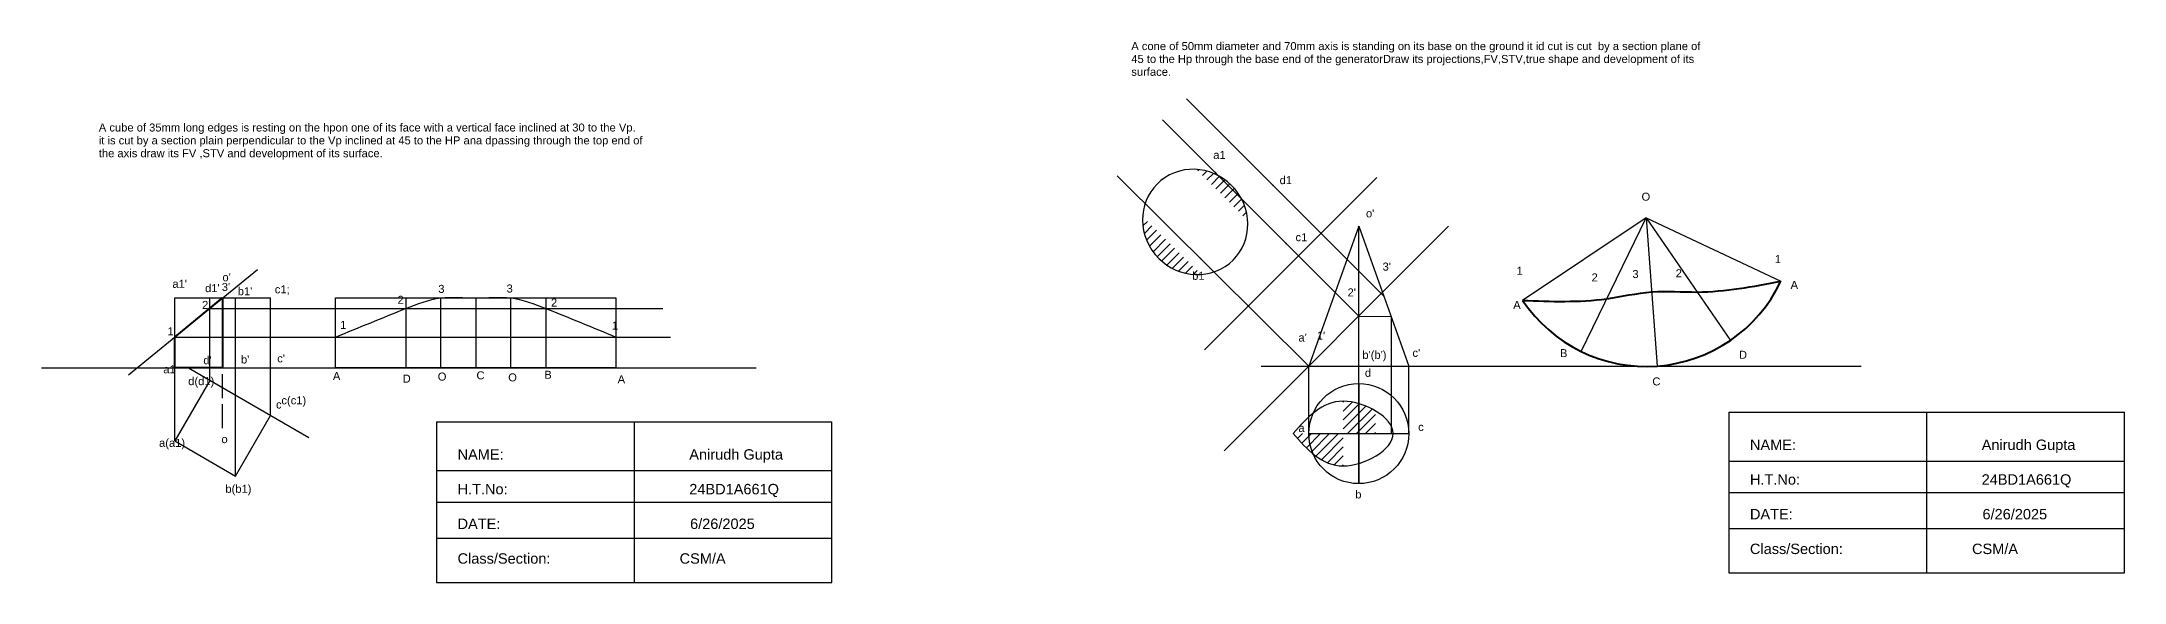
# Model space of a CAD drawing. Header units: inches. Extents: x 14 to 3829, y 5 to 1519.
# Drawn here: x 2788 to 3829, y 1249 to 1519 of the extents above; entities that cross this region are included whole.
import ezdxf

# ---------------------------------------------------------------- set-up
doc = ezdxf.new("R2010")
doc.units = ezdxf.units.IN
doc.header["$MEASUREMENT"] = 0
doc.linetypes.add('ACAD_ISO02W100', pattern=[15, 12, -3])
doc.styles.get("Standard").update_dxf_attribs({"font": 'arial.ttf'})

msp = doc.modelspace()

# ---------------------------------------------------------------- hatches: boundary and pattern name
h = msp.add_hatch()
h.set_pattern_fill('ANSI31', color=256)
h.set_pattern_definition([(45, (-1871.3053, -692.9825), (-2.245064, 2.245064), [])])
edge = h.paths.add_edge_path(flags=17)
edge.add_ellipse((3364.352, 1429.31), major_axis=(18.999, -18.999), ratio=0.95864068, start_angle=320.083396, end_angle=407.663105)
edge.add_line((3390.611, 1429.977), (3365.019, 1455.568))
edge.add_ellipse((3364.352, 1429.31), major_axis=(18.999, -18.999), ratio=0.95864068, start_angle=132.336895, end_angle=220.307359)
edge.add_line((3338.082, 1432.016), (3367.237, 1403.051))
edge = h.paths.add_edge_path()
edge.add_ellipse((3364.352, 1429.31), major_axis=(18.999, -18.999), ratio=0.95864068, start_angle=72.961325, end_angle=432.593327, ccw=False)
h = msp.add_hatch()
h.set_pattern_fill('ANSI31', color=256)
h.set_pattern_definition([(45, (-1858.3054, -692.9825), (-2.245064, 2.245064), [])])
edge = h.paths.add_edge_path(flags=16)
edge.add_line((3438.316, 1323.54), (3438.316, 1339.693))
edge.add_spline(control_points=[(3438.316, 1339.693), (3427.601, 1339.693), (3420.459, 1331.616), (3413.316, 1323.54)], knot_values=[0, 0, 0, 0, 29.76445798, 29.76445798, 29.76445798, 29.76445798], degree=3, periodic=0)
edge.add_line((3413.316, 1323.54), (3438.316, 1323.54))
edge = h.paths.add_edge_path()
edge.add_line((3454.469, 1323.54), (3454.469, 1334.867))
edge.add_spline(control_points=[(3454.469, 1334.867), (3449.616, 1337.772), (3431.085, 1343.632), (3420.459, 1331.616), (3413.316, 1323.54)], knot_values=[0, 0, 0, 0, 14.51618765, 44.28064562, 44.28064562, 44.28064562, 44.28064562], degree=3, periodic=0)
edge.add_line((3413.316, 1323.54), (3454.469, 1323.54))
edge = h.paths.add_edge_path()
edge.add_spline(control_points=[(3463.316, 1323.54), (3463.316, 1331.616), (3434.744, 1347.77), (3420.459, 1331.616), (3413.316, 1323.54)], knot_values=[0, 0, 0, 0, 29.76445798, 59.52891596, 59.52891596, 59.52891596, 59.52891596], degree=3, periodic=0)
edge.add_line((3413.316, 1323.54), (3463.316, 1323.54))
edge = h.paths.add_edge_path(flags=17)
edge.add_spline(control_points=[(3438.316, 1307.387), (3449.03, 1307.387), (3463.316, 1315.463), (3463.316, 1323.54)], knot_values=[0, 0, 0, 0, 29.76445798, 29.76445798, 29.76445798, 29.76445798], degree=3, periodic=0)
edge.add_line((3463.316, 1323.54), (3438.316, 1323.54))
edge.add_line((3438.316, 1323.54), (3438.316, 1307.387))
edge = h.paths.add_edge_path()
edge.add_spline(control_points=[(3413.316, 1323.54), (3420.459, 1331.616), (3434.744, 1347.77), (3477.601, 1323.54), (3434.744, 1299.31), (3420.459, 1315.463), (3413.316, 1323.54)], knot_values=[0, 0, 0, 0, 29.76445798, 59.52891596, 89.29337394, 119.05783192, 119.05783192, 119.05783192, 119.05783192], degree=3, periodic=0)

# ---------------------------------------------------------------- linework, layer by layer
for p, q in [((3458.616, 1392.272), (3360.027, 1490.861)), ((3446.116, 1382.272), (3348.003, 1480.385)), ((3421.116, 1357.272), (3325.345, 1452.419)), ((3369.019, 1365.474), (3455.094, 1451.548)), ((3378.824, 1314.981), (3490.976, 1427.132)), ((3446.116, 1427.272), (3421.116, 1357.272)), ((3446.116, 1357.272), (3446.116, 1427.272)), ((3446.116, 1427.272), (3471.116, 1357.272)), ((3589.833, 1431.396), (3528.013, 1390.125)), ((3557.222, 1364.601), (3589.833, 1431.396)), ((3589.833, 1431.396), (3657.049, 1399.661)), ((3589.833, 1431.396), (3595.311, 1357.267)), ((3589.833, 1431.396), (3631.909, 1370.121)), ((2831.169, 1352.967), (2895.6, 1405.547)), ((2854.263, 1356.321), (2854.263, 1391.321)), ((2854.263, 1391.321), (2902.074, 1391.321)), ((2871.763, 1356.321), (2871.763, 1391.321)), ((2871.763, 1386.094), (3098.192, 1386.094)), ((2884.574, 1356.321), (2884.574, 1391.321)), ((2902.074, 1356.321), (2902.074, 1391.321)), ((2934.709, 1356.321), (2934.709, 1391.321)), ((2934.709, 1391.321), (3074.709, 1391.321)), ((2969.709, 1391.321), (2969.709, 1356.321)), ((2987.209, 1356.321), (2987.209, 1391.321)), ((3004.709, 1391.321), (3004.709, 1356.321)), ((3022.209, 1356.321), (3022.209, 1391.321)), ((3039.709, 1391.321), (3039.709, 1356.321)), ((3074.709, 1391.321), (3074.709, 1356.321)), ((3446.116, 1382.272), (3462.269, 1382.043)), ((3462.269, 1382.043), (3462.269, 1323.54)), ((2854.263, 1371.813), (3102.152, 1371.813)), ((2787.749, 1356.321), (3144.931, 1356.321)), ((2854.263, 1319.84), (2854.263, 1356.321)), ((2861.076, 1356.321), (2921.347, 1321.524)), ((2871.763, 1350.151), (2871.763, 1356.321)), ((2884.574, 1302.34), (2884.574, 1356.321)), ((2902.074, 1332.651), (2902.074, 1356.321)), ((3074.709, 1356.321), (2934.709, 1356.321)), ((2969.709, 1356.321), (3004.709, 1356.321)), ((3004.709, 1356.321), (3039.709, 1356.321)), ((3397.311, 1357.272), (3697.311, 1357.272)), ((3421.116, 1323.54), (3421.116, 1357.272)), ((3446.116, 1298.54), (3446.116, 1357.272)), ((3471.116, 1323.54), (3471.116, 1357.272)), ((3446.116, 1323.54), (3446.116, 1348.54)), ((3446.116, 1348.54), (3446.116, 1298.54)), ((3631.122, 1334.195), (3631.122, 1254.007)), ((3631.122, 1334.195), (3828.79, 1334.195)), ((3729.956, 1334.195), (3729.956, 1254.007)), ((3828.79, 1254.007), (3828.79, 1334.195)), ((2985.112, 1329.382), (2985.112, 1249.194)), ((2985.112, 1329.382), (3182.781, 1329.382)), ((3083.946, 1329.382), (3083.946, 1249.194)), ((3182.781, 1249.194), (3182.781, 1329.382)), ((3421.116, 1323.54), (3471.116, 1323.54)), ((2985.112, 1305.025), (3182.781, 1305.025)), ((3631.122, 1309.839), (3828.79, 1309.839)), ((3631.122, 1294.101), (3828.79, 1294.101)), ((2985.112, 1289.288), (3182.781, 1289.288)), ((2985.112, 1271.302), (3182.781, 1271.302)), ((3631.122, 1276.115), (3828.79, 1276.115)), ((3631.122, 1254.007), (3828.79, 1254.007)), ((2985.112, 1249.194), (3182.781, 1249.194))]:
    msp.add_line(p, q)
at = {"lineweight": 40}
for p, q in [((2854.263, 1371.813), (2878.168, 1391.321)), ((2878.168, 1391.321), (2878.168, 1356.321)), ((2854.263, 1356.321), (2854.263, 1371.813)), ((2878.168, 1356.321), (2854.263, 1356.321))]:
    msp.add_line(p, q, dxfattribs=at)
at = {"linetype": 'ACAD_ISO02W100'}
for p, q in [((2878.168, 1356.321), (2878.168, 1391.321)), ((2878.168, 1326.246), (2878.168, 1356.321))]:
    msp.add_line(p, q, dxfattribs=at)
msp.add_lwpolyline([(2871.763, 1350.151), (2854.263, 1319.84), (2884.574, 1302.34), (2902.074, 1332.651)], close=True)
msp.add_circle((3446.116, 1323.54), 25)
at = {"lineweight": 40}
msp.add_arc((3589.833, 1431.396), 74.33, 213.726505, 334.726505, dxfattribs=at)
msp.add_ellipse((3364.352, 1429.31), major_axis=(18.999, -18.999), ratio=0.95864068, start_param=1.27341535, end_param=7.55017789)
msp.add_spline([(3528.013, 1390.125), (3570.092, 1390.962), (3592.572, 1394.332), (3615.304, 1394.303), (3657.049, 1399.661)], degree=3, dxfattribs=at)
for points in [[(2934.709, 1371.813), (2969.709, 1386.094)], [(2969.709, 1386.094), (2987.209, 1391.321), (3004.709, 1391.321), (3022.209, 1391.321), (3039.709, 1386.094), (3074.709, 1371.813)], [(3413.316, 1323.54), (3438.316, 1339.693), (3463.316, 1323.54), (3438.316, 1307.387), (3413.316, 1323.54)]]:
    msp.add_spline(points, degree=3)
for p in [(3374.437, 1453.951), (3403.364, 1447.523), (3409.792, 1418.596), (3366.938, 1411.096), (3570.092, 1390.962), (3592.572, 1394.332), (3613.907, 1394.298), (3557.222, 1364.601), (3631.909, 1370.121), (3595.311, 1357.267)]:
    msp.add_point(p)

# ---------------------------------------------------------------- texts
for s, p in [('A cone of 50mm diameter and 70mm axis is standing on its base on the ground it id cut is cut  by a section plane of', (3332.405, 1515.211)), ('45 to the Hp through the base end of the generatorDraw its projections,FV,STV,true shape and development of its', (3332.405, 1508.786)), ('surface.', (3332.405, 1502.36)), ('A cube of 35mm long edges is resting on the hpon one of its face with a vertical face inclined at 30 to the Vp.', (2816.311, 1474.519)), ('it is cut by a section plain perpendicular to the Vp inclined at 45 to the HP ana dpassing through the top end of ', (2816.311, 1468.093)), ('the axis draw its FV ,STV and development of its surface.', (2816.311, 1461.667)), ('a1', (3373.367, 1460.792)), ('d1', (3406.54, 1448.202)), ('O', (3587.458, 1439.938)), ("o'", (3449.699, 1431.612)), ('c1', (3414.512, 1419.681)), ("3'", (3458.012, 1405.003)), ('1', (3525.024, 1402.924)), ('2', (3604.524, 1401.676)), ('1', (3654.055, 1408.746)), ("a1'", (2853.094, 1396.398)), ("d1'", (2869.436, 1394.241)), ("3'", (2877.767, 1394.817)), ("o'", (2878.114, 1399.668)), ("b1'", (2885.779, 1392.7)), ('c1;', (2904.28, 1393.625)), ('3', (2986.003, 1393.863)), ('3', (3020.135, 1394.045)), ('b1', (3362.824, 1400.41)), ("2'", (3440.53, 1392.111)), ('2', (3562.485, 1399.597)), ('3', (3582.88, 1401.26)), ('A', (3661.963, 1395.854)), ("2'", (2867.918, 1385.836)), ('2', (2965.629, 1388.401)), ('2', (3042.332, 1387.013)), ('A', (3523.327, 1385.855)), ("1'", (2850.618, 1372.685)), ('1', (2936.932, 1375.864)), ('1', (3072.791, 1375.552)), ("1'", (3425.13, 1370.484)), ("a'", (3415.957, 1369.547)), ("b'(b')", (3447.909, 1360.864)), ("c'", (3472.96, 1361.885)), ('B', (3546.668, 1361.751)), ('D', (3636.157, 1360.919)), ('a1', (2848.551, 1353.696)), ("d'", (2868.574, 1358.212)), ("b'", (2887.381, 1358.573)), ("c'", (2905.513, 1359.118)), ('A', (2933.333, 1350.314)), ('O', (2985.739, 1350.035)), ('C', (3005.099, 1350.652)), ('O', (3020.958, 1349.623)), ('B', (3038.992, 1350.942)), ('d', (3449.187, 1351.924)), ('d(d1)', (2861.003, 1347.743)), ('D', (2968.187, 1349.004)), ('A', (3075.66, 1348.721)), ('C', (3592.869, 1347.61)), ('c', (2904.892, 1336.061)), ('c(c1)', (2907.575, 1338.168)), ('a', (3415.957, 1324.34)), ('c', (3475.772, 1324.851)), ('a(a1)', (2846.438, 1316.912)), ('o', (2877.638, 1318.77)), ('b(b1)', (2879.594, 1293.932)), ('b', (3444.331, 1291.136))]:
    msp.add_text(s, height=4).set_placement(p)
at = {"char_height": 5.2, "attachment_point": 1}
for insert in [(2995.641, 1315.729), (3641.651, 1320.543)]:
    msp.add_mtext_dynamic_manual_height_columns('NAME:                                              Anirudh Gupta\\P\\PH.T.No:                                             24BD1A661Q\\P\\PDATE:                                               6/26/2025\\P\\PClass/Section:                                CSM/A', width=175.89946, gutter_width=12.5, heights=[0], dxfattribs=dict(at, insert=insert))

doc.saveas('drawing.dxf')
